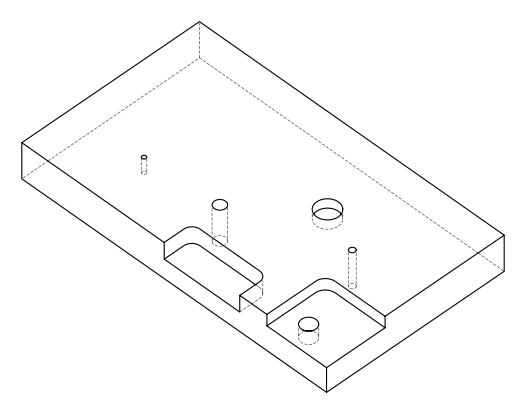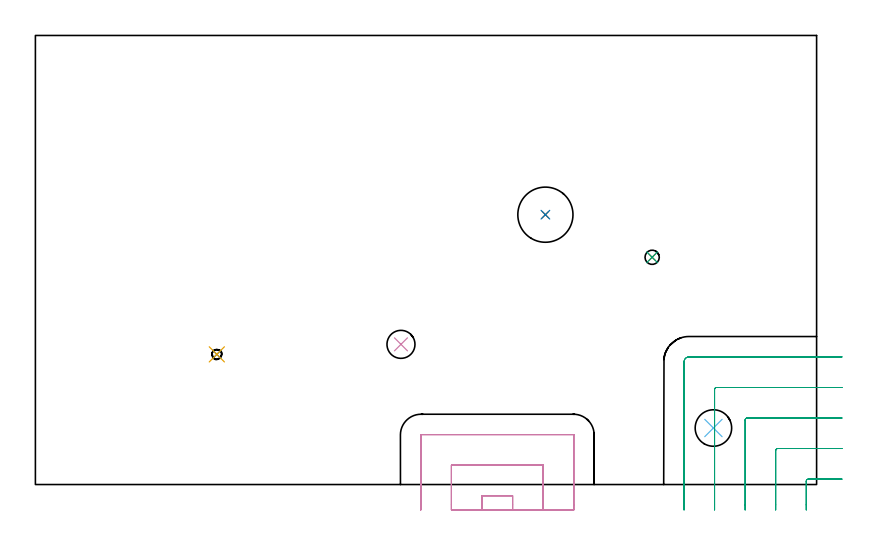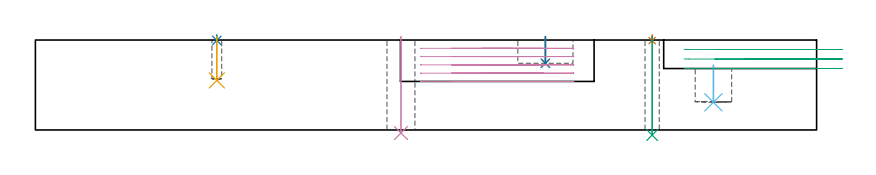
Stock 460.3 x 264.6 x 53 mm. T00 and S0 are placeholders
(PLAN: 10 operations, 7 tool changes, 10.1 min)
(1 SPOT_DRILL | STEP1HOLE | NXT0321_9005460120000 | 0.03 min | 1 mm3)
(2 SPOT_DRILL_1 | STEP1POCKET | NXT0321_9005460120000 | 0.03 min | 20 mm3)
(3 DRILL_THROUGH_HOLE_INTO_CENTER | STEP1HOLE | NXT0301_055 | 0.23 min | 2892 mm3)
(4 INDEXABLE_INSERT_DRILL_THROUGH_HOLE_FROM_SOLID | STEP1HOLE_1 | NXT0302_004 | 0.23 min | 11303 mm3)
(5 DRILL_BLIND_HOLE_INTO_CENTER | STEP1POCKET | NXT0301_029 | 0.1 min | 600 mm3)
(6 INDEXABLE_INSERT_DRILL_BLIND_HOLE_FROM_SOLID | STEP1POCKET_1 | NXT0302_014 | 0.09 min | 13211 mm3)
(7 INDEXABLE_INSERT_DRILL_BLIND_HOLE_FROM_SOLID_1 | STEP1POCKET_2 | NXT0302_004 | 0.06 min | 2881 mm3)
(8 DRILL_TO_ENLARGE_BLIND_HOLE | STEP1POCKET_2 | UGT0301_382 | 0.06 min | 8475 mm3)
(9 MILL_CORNER_NOTCH_RECTANGULAR | CORNER_NOTCH_RECTANGULAR | UGT0201_106 | Follow Part, ap 6, ae 75% | 3.68 min | 125116 mm3)
(10 MILL_SLOT | SLOT_PARTIAL_RECTANGULAR | UGT0201_106 | Follow Part, ap 6, ae 75% | 5.58 min | 113748 mm3)
(TOOL NXT0321_9005460120000 | NC Spot Drill, 142deg, 12mm, Carbide, Uncoated | D12 PA142 FL30 Z2)
(TOOL NXT0301_055 | Carbide Drill 8.4mm [860.1-0840-042A1-MM 2214] | D8.4 PA140 FL61 Z2)
(TOOL NXT0302_004 | Index. Insert Drill 16.5mm [880-D1650L20-05] | D16.5 PA176 FL83 Z2)
(TOOL NXT0301_029 | Carbide Drill 5.8mm [860.1-0580-017A1-MM 2214] | D5.8 PA140 FL28 Z2)
(TOOL NXT0302_014 | Index. Insert Drill 21.5mm [880-D2150L25-03] | D21.5 PA176 FL65 Z2)
(TOOL UGT0301_382 | Twist Drill Flat Bottom 32.5 mm | D32.5 PA180 FL175 Z2)
(TOOL UGT0201_106 | End Mill 24 mm | D24 FL25 Z2)
(OP 1 SPOT_DRILL)
G17 G21 G94 G90
T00 M6
G54
G17 G0 G90 X363.4 Y133.9 S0 M3
G43 Z63. H0
G94 G81 G98 Z52.634 F250. R56.
G80
M5
M2
(OP 2 SPOT_DRILL_1)
G17 G21 G94 G90
T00 M6
G54
G17 G0 G90 X106.9 Y76.7 S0 M3
G43 Z63. H0
G94 G81 G98 Z52.75 F250. R56.
G80
M5
M2
(OP 3 DRILL_THROUGH_HOLE_INTO_CENTER)
G17 G21 G94 G90
T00 M6
G54
G17 G0 G90 X363.4 Y133.9 S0 M3
G43 Z63. H1
G94 G73 G98 Z-3.029 F250. Q8.004 R55.
G80
M5
M2
(OP 4 INDEXABLE_INSERT_DRILL_THROUGH_HOLE_FROM_SOLID)
G17 G21 G94 G90
T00 M6
G54
G17 G0 G90 X215.4 Y82.6 S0 M3
G43 Z63. H1
G94 G81 G98 Z-1.788 F250. R55.
G80
M5
M2
(OP 5 DRILL_BLIND_HOLE_INTO_CENTER)
G17 G21 G94 G90
T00 M6
G54
G17 G0 G90 X106.9 Y76.7 S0 M3
G43 Z63. H1
G94 G81 G98 Z29.2 F250. R55.
G80
M5
M2
(OP 6 INDEXABLE_INSERT_DRILL_BLIND_HOLE_FROM_SOLID)
G17 G21 G94 G90
T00 M6
G54
G17 G0 G90 X399.5 Y33.3 S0 M3
G43 Z63. H1
G94 G81 G98 Z16.3 F250. R38.2
G80
M5
M2
(OP 7 INDEXABLE_INSERT_DRILL_BLIND_HOLE_FROM_SOLID_1)
G17 G21 G94 G90
T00 M6
G54
G17 G0 G90 X300.5 Y159. S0 M3
G43 Z63. H1
G94 G81 G98 Z39.3 F250. R55.
G80
M5
M2
(OP 8 DRILL_TO_ENLARGE_BLIND_HOLE)
G17 G21 G94 G90
T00 M6
G54
G17 G0 G90 X300.5 Y159. S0 M3
G43 Z63. H0
G94 G81 G98 Z39.3 F250. R55.
G80
M5
M2
(OP 9 MILL_CORNER_NOTCH_RECTANGULAR)
G17 G21 G94 G90
T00 M6
G54
G17 G0 G90 X475.3 Y3.2 S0 M3
G43 Z63. H0
Z47.4
G94 G1 X472.3 F250.
X455.393 F500.
G3 X454.2 Y2.007 R1.2
G1 Y-12.
Y-15. F250.
G0 Z63.
X475.3 Y21.2
Z47.4
G1 X472.3
X437.394 F500.
G3 X436.2 Y20.006 R1.2
G1 Y-12.
Y-15. F250.
G0 Z63.
X475.3 Y39.2
Z47.4
G1 X472.3
X419.394 F500.
G3 X418.2 Y38.006 R1.2
G1 Y-12.
Y-15. F250.
G0 Z63.
X475.3 Y57.2
Z47.4
G1 X472.3
X401.395 F500.
G3 X400.2 Y56.005 R1.2
G1 Y-12.
Y-15. F250.
G0 Z63.
X475.3 Y75.2
Z47.4
G1 X472.3
X385.1 F500.
G3 X382.2 Y72.3 R2.9
G1 Y-12.
Y-15. F250.
G0 Z63.
X475.3 Y3.2
Z41.8
G1 X472.3
X455.393 F500.
G3 X454.2 Y2.007 R1.2
G1 Y-12.
Y-15. F250.
G0 Z63.
X475.3 Y21.2
Z41.8
G1 X472.3
X437.394 F500.
G3 X436.2 Y20.006 R1.2
G1 Y-12.
Y-15. F250.
G0 Z63.
X475.3 Y39.2
Z41.8
G1 X472.3
X419.394 F500.
G3 X418.2 Y38.006 R1.2
G1 Y-12.
Y-15. F250.
G0 Z63.
X475.3 Y57.2
Z41.8
G1 X472.3
X401.395 F500.
G3 X400.2 Y56.005 R1.2
G1 Y-12.
Y-15. F250.
G0 Z63.
X475.3 Y75.2
Z41.8
G1 X472.3
X385.1 F500.
G3 X382.2 Y72.3 R2.9
G1 Y-12.
Y-15. F250.
G0 Z63.
X475.3 Y3.2
Z36.2
G1 X472.3
X455.393 F500.
G3 X454.2 Y2.007 R1.2
G1 Y-12.
Y-15. F250.
G0 Z63.
X475.3 Y21.2
Z36.2
G1 X472.3
X437.394 F500.
G3 X436.2 Y20.006 R1.2
G1 Y-12.
Y-15. F250.
G0 Z63.
X475.3 Y39.2
Z36.2
G1 X472.3
X419.394 F500.
G3 X418.2 Y38.006 R1.2
G1 Y-12.
Y-15. F250.
G0 Z63.
X475.3 Y57.2
Z36.2
G1 X472.3
X401.395 F500.
G3 X400.2 Y56.005 R1.2
G1 Y-12.
Y-15. F250.
G0 Z63.
X475.3 Y75.2
Z36.2
G1 X472.3
X385.1 F500.
G3 X382.2 Y72.3 R2.9
G1 Y-12.
Y-15. F250.
G0 Z63.
M5
M2
(OP 10 MILL_SLOT)
G17 G21 G94 G90
T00 M6
G54
G17 G0 G90 X281.2 Y-15. S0 M3
G43 Z63. H0
Z48.12
G94 G1 Y-12. F250.
Y-6.6 F500.
X263.1
Y-12.
Y-15. F250.
X299.2
Y-12.
Y11.4 F500.
X245.1
Y-12.
Y-15. F250.
X317.2
Y-12.
Y29.3 F500.
X317.195 Y29.355
X317.155 Y29.395
X317.1 Y29.4
X227.2
X227.145 Y29.395
X227.105 Y29.355
X227.1 Y29.3
Y-12.
Y-15. F250.
G0 X281.2 Z43.24
G1 Y-12.
Y-6.6 F500.
X263.1
Y-12.
Y-15. F250.
X299.2
Y-12.
Y11.4 F500.
X245.1
Y-12.
Y-15. F250.
X317.2
Y-12.
Y29.3 F500.
X317.195 Y29.355
X317.155 Y29.395
X317.1 Y29.4
X227.2
X227.145 Y29.395
X227.105 Y29.355
X227.1 Y29.3
Y-12.
Y-15. F250.
G0 X281.2 Z38.36
G1 Y-12.
Y-6.6 F500.
X263.1
Y-12.
Y-15. F250.
X299.2
Y-12.
Y11.4 F500.
X245.1
Y-12.
Y-15. F250.
X317.2
Y-12.
Y29.3 F500.
X317.195 Y29.355
X317.155 Y29.395
X317.1 Y29.4
X227.2
X227.145 Y29.395
X227.105 Y29.355
X227.1 Y29.3
Y-12.
Y-15. F250.
G0 X281.2 Z33.48
G1 Y-12.
Y-6.6 F500.
X263.1
Y-12.
Y-15. F250.
X299.2
Y-12.
Y11.4 F500.
X245.1
Y-12.
Y-15. F250.
X317.2
Y-12.
Y29.3 F500.
X317.195 Y29.355
X317.155 Y29.395
X317.1 Y29.4
X227.2
X227.145 Y29.395
X227.105 Y29.355
X227.1 Y29.3
Y-12.
Y-15. F250.
G0 X281.2 Z28.6
G1 Y-12.
Y-6.6 F500.
X263.1
Y-12.
Y-15. F250.
X299.2
Y-12.
Y11.4 F500.
X245.1
Y-12.
Y-15. F250.
X317.2
Y-12.
Y29.3 F500.
X317.195 Y29.355
X317.155 Y29.395
X317.1 Y29.4
X227.2
X227.145 Y29.395
X227.105 Y29.355
X227.1 Y29.3
Y-12.
Y-15. F250.
G0 Z63.
M5
M2
